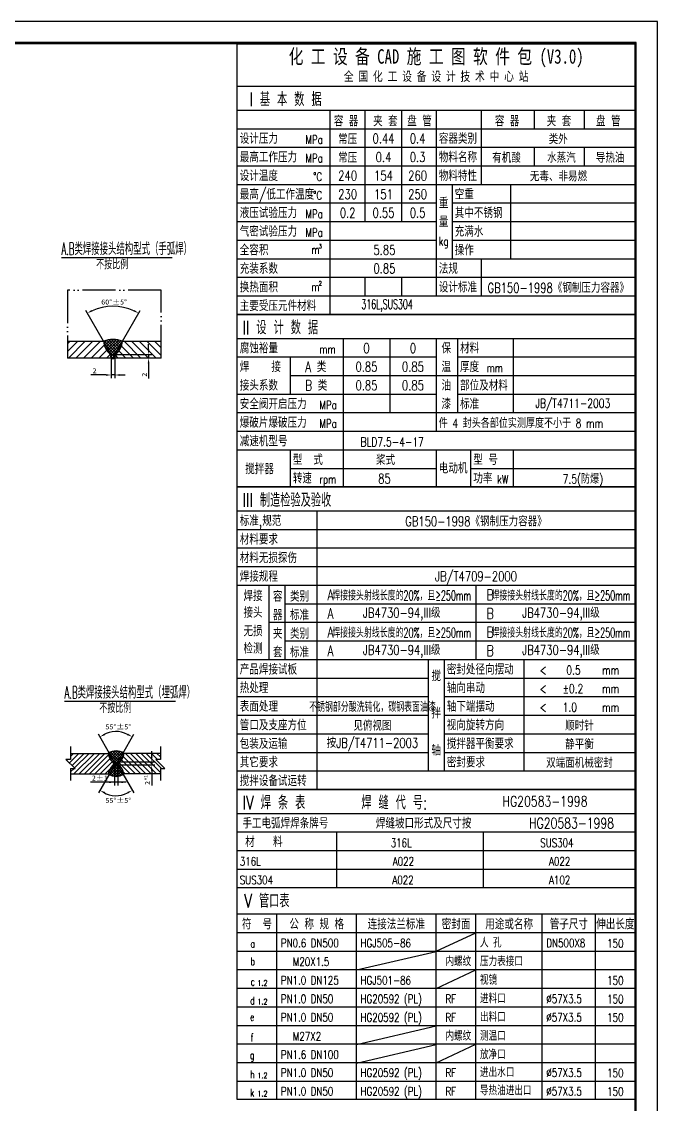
# Model space of a CAD drawing. Extents: x 0 to 8910, y 0 to 12615.
# Drawn here: x 4599 to 8910, y 5271 to 12615 of the extents above; entities that cross this region are included whole.
import ezdxf
from ezdxf.enums import TextEntityAlignment as Align

# ---------------------------------------------------------------- set-up
doc = ezdxf.new("R2010")
doc.units = 0
doc.header["$LTSCALE"] = 450
doc.linetypes.add('DIVIDE1', pattern=[0.6875, 0.5, -0.0625, 0, -0.0625, 0, -0.0625])
doc.layers.get('0').update_dxf_attribs({"linetype": 'CONTINUOUS'})
doc.layers.get('DEFPOINTS').update_dxf_attribs({"linetype": 'CONTINUOUS'})
for name, color, linetype in [('1', 7, 'CONTINUOUS'), ('2', 3, 'CONTINUOUS'), ('_TITLE', 4, 'CONTINUOUS'), ('A', 2, 'CONTINUOUS'), ('B', 7, 'CONTINUOUS'), ('D1', 4, 'DIVIDE1')]:
    doc.layers.add(name, color=color, linetype=linetype)
doc.styles.add('GB', font='ROMANS.SHX', dxfattribs={"bigfont": 'hzdx.shx'})
doc.styles.add('HZ', font='ROMANS.SHX', dxfattribs={"width": 0.7, "bigfont": 'hztxt.shx'})
doc.styles.add('ST', font='SimSun.ttf', dxfattribs={"width": 0.75})
pattern_1 = [(135, (3447.627, 6905.701), (-8.838835, -8.838835), []), (225, (3447.627, 6905.701), (8.838835, -8.838835), [])]

msp = doc.modelspace()

# ---------------------------------------------------------------- hatches: boundary and pattern name
at = {"layer": 'B'}
h = msp.add_hatch(dxfattribs=at)
h.set_pattern_fill('ANSI31', color=256, scale=200, style=0)
h.set_pattern_definition([(45, (3447.627, 7067.839), (-17.67767, 17.67767), [])])
h.paths.add_polyline_path([(4930.75831, 7652.23228), (4930.75831, 7611.06605), (4899.5153, 7611.06605), (4962.00132, 7549.48695), (4930.75831, 7549.48695), (4930.75831, 7513.1343), (5187.04004, 7513.1343, -0.1995870024), (5228.0075, 7580.13512, -0.2188241508), (5186.46887, 7652.23228)])
h = msp.add_hatch(dxfattribs=at)
h.set_pattern_fill('ANSI37', color=256, scale=100, angle=90, style=0)
h.set_pattern_definition(pattern_1)
h.paths.add_polyline_path([(5192.29472, 7656.03947), (5194.49281, 7652.23228), (5228.0075, 7594.18313), (5228.0075, 7580.13512, 0.1843830268), (5251.00718, 7580.13512), (5251.00718, 7594.18313), (5284.52187, 7652.23228), (5286.71996, 7656.03947, 0.2772281019)])
h.paths.add_polyline_path([(5194.49281, 7652.23228), (5186.46887, 7652.23228, 0.2188241508), (5228.0075, 7580.13512), (5228.0075, 7594.18313)])
h.paths.add_polyline_path([(5292.54581, 7652.23228), (5284.52187, 7652.23228), (5251.00718, 7594.18313), (5266.89848, 7594.18313, 0.1635306435)])
h = msp.add_hatch(dxfattribs=at)
h.set_pattern_fill('ANSI31', color=256, scale=200, angle=90, style=0)
h.set_pattern_definition([(135, (3447.627, 7067.839), (-17.67767, -17.67767), [])])
h.paths.add_polyline_path([(5261.71551, 7571.18345, -0.1643149297), (5291.97465, 7513.1343), (5539.66901, 7513.1343), (5539.66901, 7549.48695), (5570.91201, 7549.48695), (5508.426, 7611.06605), (5539.66901, 7611.06605), (5539.66901, 7652.23228), (5292.54581, 7652.23228, -0.1635306435), (5266.89848, 7594.18313), (5481.00398, 7594.18313), (5481.00398, 7571.18345)])
h.paths.add_polyline_path([(5266.89848, 7594.18313, -0.0533832181), (5251.00718, 7580.13512, -0.0341520519), (5261.71551, 7571.18345), (5481.00398, 7571.18345), (5481.00398, 7594.18313)])
h = msp.add_hatch(dxfattribs=at)
h.set_pattern_fill('ANSI37', color=256, scale=100, angle=90, style=0)
h.set_pattern_definition(pattern_1)
h.paths.add_polyline_path([(5228.0075, 7571.18345), (5194.49281, 7513.1343), (5192.29472, 7509.32711, 0.1041563528), (5228.0075, 7496.96242)])
h.paths.add_polyline_path([(5228.0075, 7571.18345), (5228.0075, 7580.13512, 0.1995870024), (5187.04004, 7513.1343), (5194.49281, 7513.1343)])
h.paths.add_polyline_path([(5251.00718, 7571.18345), (5251.00718, 7580.13512, -0.1843830268), (5228.0075, 7580.13512), (5228.0075, 7566.9427), (5228.0075, 7496.96242, 0.0629551765), (5251.00718, 7496.96242)])
h.paths.add_polyline_path([(5251.00718, 7571.18345), (5251.00718, 7566.9427), (5251.00718, 7496.96242, 0.1041563528), (5286.71996, 7509.32711), (5284.52187, 7513.1343)])
h.paths.add_polyline_path([(5261.71551, 7571.18345), (5251.00718, 7571.18345), (5284.52187, 7513.1343), (5291.97465, 7513.1343, 0.1643149297)])

# ---------------------------------------------------------------- linework, layer by layer
at = {"color": 0, "linetype": 'ByBlock'}
for p, q in [((5153.64728, 10448.43457), (5033.30889, 10656.86678)), ((5282.87793, 10448.43457), (5403.21633, 10656.86678)), ((5459.75925, 10392.37285), (5459.75925, 10428.30985)), ((5229.76245, 10356.43585), (5481.32145, 10356.43585)), ((5459.75925, 10356.43585), (5459.75925, 10333.43617)), ((5206.76277, 10333.43617), (5206.76277, 10196.87557)), ((5229.76245, 10333.43617), (5229.76245, 10196.87557)), ((5459.75925, 10333.43617), (5438.19705, 10333.43617)), ((5459.75925, 10297.49917), (5459.75925, 10195.43809)), ((5170.82577, 10218.43777), (5068.76469, 10218.43777)), ((5229.76245, 10218.43777), (5206.76277, 10218.43777)), ((5265.69945, 10218.43777), (5301.63645, 10218.43777)), ((5194.49281, 7652.23228), (5119.74517, 7781.69898)), ((5284.52187, 7652.23228), (5359.26951, 7781.69898)), ((5481.00398, 7630.12013), (5481.00398, 7666.05713)), ((5228.0075, 7571.18345), (5228.0075, 7434.62285)), ((5251.00718, 7594.18313), (5502.56618, 7594.18313)), ((5502.56618, 7571.18345), (5251.00718, 7571.18345)), ((5251.00718, 7571.18345), (5251.00718, 7434.62285)), ((5481.00398, 7594.18313), (5481.00398, 7571.18345)), ((5194.49281, 7513.1343), (5119.74517, 7383.6676)), ((5284.52187, 7513.1343), (5359.26951, 7383.6676)), ((5481.00398, 7535.24645), (5481.00398, 7433.18537)), ((5307.0377, 7456.18505), (5066.01943, 7456.18505)), ((5251.00718, 7456.18505), (5228.0075, 7456.18505))]:
    msp.add_line(p, q, dxfattribs=at)
for p, q in [((4909.51358, 10378.88097), (4979.06718, 10448.43457)), ((4909.51358, 10430.51673), (4927.43142, 10448.43457)), ((4915.70453, 10333.43617), (5030.70293, 10448.43457)), ((4967.34029, 10333.43617), (5082.33869, 10448.43457)), ((5018.97604, 10333.43617), (5133.97444, 10448.43457)), ((5408.07441, 10333.43617), (5293.07601, 10448.43457)), ((5459.71016, 10333.43617), (5344.71176, 10448.43457)), ((5511.34591, 10333.43617), (5396.34751, 10448.43457)), ((5545.62234, 10350.7955), (5447.98327, 10448.43457)), ((5545.62234, 10402.43126), (5499.61902, 10448.43457)), ((5070.6118, 10333.43617), (5158.50742, 10421.3318)), ((5122.24755, 10333.43617), (5175.49453, 10386.68315)), ((5173.8833, 10333.43617), (5200.97288, 10360.52575)), ((5253.16714, 10333.43617), (5229.91069, 10356.69262)), ((5304.8029, 10333.43617), (5256.954, 10381.28507)), ((5356.43865, 10333.43617), (5275.63222, 10414.2426))]:
    msp.add_line(p, q)
for centre, radius, start, end in [((5218.26261, 10336.51755), 348.34524, 65.913537504, 114.086462496), ((5238.36319, 7637.5517), 163.47426, 61.184428094, 121.376973737), ((5238.36319, 7527.81488), 163.47426, 238.623026263, 298.815571906)]:
    msp.add_arc(centre, radius, start, end, dxfattribs=at)
for points in [[(5078.82097, 10649.19795), (5073.37457, 10659.86721), (5044.08999, 10638.19337)], [(5363.15064, 10659.86721), (5357.70424, 10649.19795), (5392.43523, 10638.19337)], [(5453.76975, 10392.37285), (5465.74875, 10392.37285), (5459.75925, 10356.43585)], [(5453.76975, 10297.49917), (5465.74875, 10297.49917), (5459.75925, 10333.43617)], [(5170.82577, 10224.42727), (5170.82577, 10212.44827), (5206.76277, 10218.43777)], [(5265.69945, 10224.42727), (5265.69945, 10212.44827), (5229.76245, 10218.43777)], [(5164.58143, 7775.44925), (5159.13503, 7786.11851), (5129.85045, 7764.44467)], [(5314.43325, 7775.44925), (5319.87965, 7786.11851), (5349.16423, 7764.44467)], [(5475.01448, 7630.12013), (5486.99348, 7630.12013), (5481.00398, 7594.18313)], [(5475.01448, 7535.24645), (5486.99348, 7535.24645), (5481.00398, 7571.18345)], [(5192.0705, 7462.17455), (5192.0705, 7450.19555), (5228.0075, 7456.18505)], [(5286.94418, 7462.17455), (5286.94418, 7450.19555), (5251.00718, 7456.18505)], [(5164.58143, 7389.91733), (5159.13503, 7379.24807), (5129.85045, 7400.92191)], [(5314.43325, 7389.91733), (5319.87965, 7379.24807), (5349.16423, 7400.92191)]]:
    msp.add_solid(points, dxfattribs=at)
at = {"layer": '1'}
for p, q in [((7410, 6309.75), (7680, 6435.75)), ((7410, 6057), (7680, 6183))]:
    msp.add_line(p, q, dxfattribs=at)
at = {"layer": '2', "color": 3}
for p, q in [((6060, 12015), (8760, 12015)), ((6688.19555, 12015), (6688.19555, 10629)), ((6927.35701, 12015), (6927.35701, 11259)), ((7174.50147, 12015), (7174.50147, 11259)), ((7410, 12015), (7410, 10755)), ((7716, 12015), (7716, 11511)), ((8074.34853, 12015), (8074.34853, 11889)), ((8413.62592, 12015), (8413.62592, 11889)), ((6060, 11889), (8760, 11889)), ((6060, 11763), (8760, 11763)), ((8074.34853, 11763), (8074.34853, 11637)), ((8413.62592, 11763), (8413.62592, 11637)), ((6060, 11637), (8760, 11637)), ((6060, 11511), (8760, 11511)), ((7518, 11511), (7518, 11007)), ((7914, 11511), (7914, 11007)), ((6060, 11385), (7410, 11385)), ((7518, 11385), (8760, 11385)), ((6060, 11259), (7410, 11259)), ((7518, 11259), (8760, 11259)), ((6060, 11133), (7410, 11133)), ((7518, 11133), (8760, 11133)), ((6060, 11007), (8760, 11007)), ((7716, 11007), (7716, 10755)), ((6060, 10881), (8760, 10881)), ((6927.35701, 10881), (6927.35701, 10755)), ((7174.50147, 10881), (7174.50147, 10755)), ((6060, 10755), (8760, 10755)), ((6060, 10467), (8760, 10467)), ((6780, 10467), (6780, 9459)), ((7095, 10467), (7095, 9963)), ((7410, 10467), (7410, 9837)), ((7554, 10467), (7554, 9963)), ((7932, 10467), (7932, 9963)), ((6060, 10341), (7410, 10341)), ((6420, 10341), (6420, 10089)), ((7554, 10341), (8760, 10341)), ((6420, 10215), (8760, 10215)), ((6060, 10089), (7410, 10089)), ((7554, 10089), (8760, 10089)), ((6060, 9963), (8760, 9963)), ((6060, 9837), (8760, 9837)), ((6060, 9711), (8760, 9711)), ((6420, 9711), (6420, 9459)), ((7410, 9711), (7410, 9459)), ((7644, 9711), (7644, 9459)), ((7932, 9711), (7932, 9459)), ((6420, 9585), (7410, 9585)), ((7644, 9585), (8760, 9585)), ((6060, 9297), (8760, 9297)), ((6600, 9297), (6600, 7407)), ((6060, 9171), (8760, 9171)), ((6060, 9045), (8760, 9045)), ((6060, 8919), (8760, 8919)), ((6060, 8793), (8760, 8793)), ((6276, 8793), (6276, 8289)), ((6384, 8793), (6384, 8289)), ((7680, 8793), (7680, 8289)), ((6384, 8667), (8760, 8667)), ((6276, 8541), (8760, 8541)), ((6384, 8415), (8760, 8415)), ((6060, 8289), (8760, 8289)), ((7356, 8289), (7356, 7533)), ((7464, 8289), (7464, 7533)), ((8004, 8289), (8004, 7533)), ((6060, 8163), (7356, 8163)), ((7464, 8163), (8760, 8163)), ((6060, 8037), (7356, 8037)), ((7464, 8037), (8760, 8037)), ((6060, 7911), (7356, 7911)), ((7464, 7911), (8760, 7911)), ((6060, 7785), (7356, 7785)), ((7464, 7785), (8760, 7785)), ((6060, 7659), (7356, 7659)), ((7464, 7659), (8760, 7659)), ((6060, 7533), (8760, 7533)), ((6060, 7245), (8760, 7245)), ((6060, 7119), (8760, 7119)), ((6735, 7119), (6735, 6741)), ((7728.14392, 7119), (7728.14392, 6741)), ((6060, 6993), (8760, 6993)), ((6060, 6867), (8760, 6867)), ((8760, 6561), (6060, 6561)), ((6330, 5304), (6330, 6561)), ((6870, 5304), (6870, 6561)), ((7410, 5304), (7410, 6561)), ((7680, 5304), (7680, 6561)), ((8130, 5304), (8130, 6561)), ((8490, 5304), (8490, 6561)), ((8760, 6435), (6060, 6435)), ((8760, 6309), (6060, 6309)), ((8760, 6183), (6060, 6183)), ((8760, 6057), (6060, 6057)), ((8760, 5931), (6060, 5931)), ((8760, 5805), (6060, 5805)), ((8760, 5679), (6060, 5679)), ((8760, 5553), (6060, 5553)), ((8760, 5427), (6060, 5427))]:
    msp.add_line(p, q, dxfattribs=at)
at = {"layer": '_TITLE', "color": 4}
msp.add_lwpolyline([(0, 0), (8910, 0), (8910, 12615), (0, 12615)], close=True, dxfattribs=at)
at = {"layer": '_TITLE', "color": 5}
for points in [[(367.5, 142.5), (8767.5, 142.5), (8767.5, 12472.5), (367.5, 12472.5)], [(375, 150), (8760, 150), (8760, 12465), (375, 12465)]]:
    msp.add_lwpolyline(points, close=True, dxfattribs=at)
at = {"layer": 'A'}
for p, q in [((6060, 12177), (8760, 12177)), ((4868.48724, 11015.50452), (5620.42975, 11015.50452)), ((4909.51358, 10448.43457), (5153.64728, 10448.43457)), ((5206.76277, 10356.43585), (5153.64728, 10448.43457)), ((5229.76245, 10356.43585), (5282.87793, 10448.43457)), ((5282.87793, 10448.43457), (5545.62234, 10448.43457)), ((5206.76277, 10356.43585), (5206.76277, 10333.43617)), ((5229.76245, 10356.43585), (5229.76245, 10333.43617)), ((5545.62234, 10333.43617), (4909.51358, 10333.43617)), ((4889.73198, 8006.60967), (5641.67449, 8006.60967)), ((4930.75831, 7652.23228), (5194.49281, 7652.23228)), ((5228.0075, 7594.18313), (5194.49281, 7652.23228)), ((5251.00718, 7594.18313), (5284.52187, 7652.23228)), ((5539.66901, 7652.23228), (5284.52187, 7652.23228)), ((5228.0075, 7571.18345), (5194.49281, 7513.1343)), ((5228.0075, 7594.18313), (5228.0075, 7566.9427)), ((5251.00718, 7594.18313), (5251.00718, 7566.9427)), ((5251.00718, 7571.18345), (5284.52187, 7513.1343)), ((4930.75831, 7513.1343), (5194.49281, 7513.1343)), ((5539.66901, 7513.1343), (5284.52187, 7513.1343)), ((6060, 5304), (6060, 6741)), ((8760, 5304), (6060, 5304))]:
    msp.add_line(p, q, dxfattribs=at)
for points in [[(6060, 10629), (6060, 12465), (8760, 12465), (8760, 10629)], [(6060, 9459), (6060, 10629), (8760, 10629), (8760, 9459)], [(6060, 7407), (6060, 9459), (8760, 9459), (8760, 7407)], [(6060, 6741), (6060, 7407), (8760, 7407), (8760, 6741)]]:
    msp.add_lwpolyline(points, close=True, dxfattribs=at)
for centre, radius, start, end in [((5218.26261, 10272.65413), 187.28029, 69.817021958, 110.182978042), ((5239.50734, 7577.4326), 91.69554, 54.660559814, 125.339440186), ((5239.50734, 7587.93399), 91.69554, 235.054268412, 304.945731588)]:
    msp.add_arc(centre, radius, start, end, dxfattribs=at)
at = {"layer": 'B'}
for p, q in [((5153.75935, 10448.24046), (5154.13024, 10448.61135)), ((5230.77129, 10358.18321), (5155.53736, 10433.41714)), ((5156.00008, 10431.11778), (5181.09064, 10456.20834)), ((5242.31187, 10366.00604), (5158.25686, 10450.06105)), ((5160.2527, 10416.007), (5203.6057, 10459.35999)), ((5166.03164, 10402.42253), (5223.47108, 10459.86197)), ((5173.12016, 10390.14764), (5241.46419, 10458.49167)), ((5252.09175, 10375.58956), (5173.23936, 10454.44195)), ((5181.3968, 10379.06088), (5258.00495, 10455.66902)), ((5260.75182, 10386.2929), (5189.3548, 10457.68992)), ((5190.80211, 10369.10277), (5273.34898, 10451.64965)), ((5203.37184, 10362.3091), (5282.20192, 10441.13918)), ((5268.24969, 10398.15844), (5206.8234, 10459.58473)), ((5274.4872, 10411.28433), (5225.9969, 10459.77464)), ((5279.28532, 10425.84962), (5247.49622, 10457.63872)), ((5280.38378, 10444.11457), (5272.62859, 10451.86977)), ((5232.57587, 10337.01522), (5164.94894, 10404.64215)), ((5202.15887, 10341.73272), (5276.184, 10415.75785)), ((5220.15984, 10330.06784), (5202.14692, 10348.08076)), ((5211.0552, 10331.26564), (5232.60156, 10352.81201)), ((4930.75831, 7698.161), (4930.75831, 7611.06605)), ((5539.66901, 7698.161), (5539.66901, 7611.06605)), ((4899.5153, 7611.06605), (4962.00132, 7549.48695)), ((4930.75831, 7611.06605), (4899.5153, 7611.06605)), ((5508.426, 7611.06605), (5570.91201, 7549.48695)), ((5539.66901, 7611.06605), (5508.426, 7611.06605)), ((4930.75831, 7549.48695), (4962.00132, 7549.48695)), ((4930.75831, 7549.48695), (4930.75831, 7467.59738)), ((5539.66901, 7549.48695), (5539.66901, 7467.59738)), ((5539.66901, 7549.48695), (5570.91201, 7549.48695)), ((6870, 6183), (7410, 6309)), ((6870, 5677.5), (7410, 5803.5)), ((6870, 5551.5), (7410, 5677.5)), ((7410, 5553), (7680, 5679))]:
    msp.add_line(p, q, dxfattribs=at)
for centre, radius, start, end in [((5272.59714, 10455.77783), 119.17631, 183.532616703, 236.467383297), ((5163.92807, 10455.77783), 119.17631, 303.532616703, 356.467383297), ((5217.70886, 10344.93601), 15.8765, 133.586782434, 226.413217566), ((5218.26261, 10383.23429), 29.16166, 246.77468738, 293.22531262), ((5218.81635, 10344.93601), 15.8765, 313.586782434, 46.413217566), ((5218.26261, 10350.84853), 20.86712, 236.557583989, 303.442416011), ((5285.66287, 7661.36792), 99.6138, 185.262023004, 234.634589925), ((5193.35181, 7661.36792), 99.6138, 305.365410075, 354.737976996), ((5288.10498, 7497.36356), 102.28802, 125.982061245, 171.3363291), ((5239.50734, 7610.25958), 32.24484, 249.105931535, 290.894068465), ((5190.9097, 7497.36356), 102.28802, 8.6636709, 54.017938755)]:
    msp.add_arc(centre, radius, start, end, dxfattribs=at)
at = {"layer": 'D1'}
for p, q in [((5545.62234, 10794.84913), (4909.51358, 10794.84913)), ((4909.51358, 10794.84913), (4909.51358, 10333.43617)), ((5545.62234, 10333.43617), (5545.62234, 10794.84913))]:
    msp.add_line(p, q, dxfattribs=at)
at = {"layer": 'DEFPOINTS', "color": 0, "linetype": 'ByBlock'}
for p in [(5278.75212, 10679.57064), (5153.64728, 10448.43457), (5282.87793, 10448.43457), (5206.76277, 10356.43585), (5229.76245, 10356.43585), (5229.76245, 10356.43585), (5206.76277, 10333.43617), (5229.76245, 10333.43617), (5459.75925, 10333.43617), (5459.75925, 10333.43617), (5229.76245, 10218.43777), (5228.0075, 7594.18313), (5228.0075, 7571.18345), (5251.00718, 7594.18313), (5251.00718, 7594.18313), (5251.00718, 7571.18345), (5481.00398, 7571.18345), (5481.00398, 7571.18345), (5251.00718, 7456.18505)]:
    msp.add_point(p, dxfattribs=at)

# ---------------------------------------------------------------- texts
at = {"layer": '1', "width": 0.75}
for s, height, style, p in [('化 工 设 备 CAD 施 工 图 软 件 包 (V3.0)', 97.92, 'ST', (7410, 12330)), ('全 国 化 工 设 备 设 计 技 术 中 心 站', 63.36, 'ST', (7410, 12213)), ('<           mm', 60.48, 'HZ', (8382, 8186.4)), ('<           mm', 60.48, 'HZ', (8382, 8060.4)), ('<           mm', 60.48, 'HZ', (8382, 7934.4))]:
    msp.add_text(s, height=height, dxfattribs=dict(at, style=style)).set_placement(p, align=Align.CENTER)
at = {"layer": '1', "style": 'HZ', "width": 0.75}
for s, height, p in [(' I 基 本 数 据', 92.16, (6096, 12042)), ('容 器', 72, (6715.60822, 11905.19298)), ('夹 套', 72, (6982.71021, 11905.19298)), ('盘 管', 72, (7213.88869, 11905.19298)), ('容 器', 72, (7807.6155, 11905.19298)), ('夹 套', 72, (8159.68713, 11905.19298)), ('盘 管', 72, (8494.08671, 11905.19298)), ('设计压力', 72, (6078, 11786.4)), ('MPa', 57.6, (6523.23954, 11786.4)), ('容器类别', 72, (7428, 11786.4)), ('最高工作压力', 72, (6078, 11660.4)), ('MPa', 57.6, (6523.23954, 11660.4)), ('物料名称', 72, (7428, 11660.4)), ('设计温度', 72, (6078, 11534.4)), ('物料特性', 72, (7428, 11534.4)), ('%%dC', 57.6, (6575.60999, 11534.4)), ('最高/低工作温度', 72, (6078, 11408.4)), ('%%dC', 57.6, (6575.60999, 11408.4)), ('空重', 72, (7536, 11408.4)), ('重', 72, (7428, 11349)), ('液压试验压力', 72, (6078, 11282.4)), ('MPa', 57.6, (6523.23954, 11282.4)), ('其中不锈钢', 72, (7536, 11282.4)), ('气密试验压力', 72, (6078, 11156.4)), ('量', 72, (7428, 11223)), ('充满水', 72, (7536, 11156.4)), ('MPa', 57.6, (6523.23954, 11156.4)), ('全容积', 72, (6078, 11030.4)), ('3', 28.8, (6613.23954, 11077.67064)), ('kg', 57.6, (7428, 11097)), ('操作', 72, (7536, 11030.4)), ('m', 57.6, (6563.53698, 11039.4)), ('充装系数', 72, (6078, 10904.4)), ('法规', 72, (7428, 10904.4)), ('换热面积', 72, (6078, 10778.4)), ('m', 57.6, (6563.53698, 10787.4)), ('2', 28.8, (6613.23954, 10825.67064)), ('设计标准', 72, (7428, 10778.4)), ('主要受压元件材料', 72, (6078, 10652.4)), ('II 设 计 数 据', 92.16, (6096, 10494)), ('腐蚀裕量', 72, (6078, 10364.4)), ('保', 72, (7446, 10364.4)), ('材料', 72, (7572, 10364.4)), ('mm', 57.6, (6618, 10364.4)), ('焊', 72, (6078, 10238.4)), ('接', 72, (6292.2, 10238.4)), ('A 类', 72, (6521.62801, 10238.4)), ('温', 72, (7446, 10238.4)), ('厚度', 72, (7572, 10238.4)), ('mm', 57.6, (7752, 10238.4)), ('接头系数', 72, (6078, 10112.4)), ('B 类', 72, (6521.62801, 10112.4)), ('油', 72, (7446, 10112.4)), ('部位及材料', 72, (7572, 10112.4)), ('安全阀开启压力', 72, (6078, 9986.4)), ('漆', 72, (7446, 9986.4)), ('标准', 72, (7572, 9986.4)), ('MPa', 57.6, (6618, 9986.4)), ('爆破片爆破压力', 72, (6078, 9860.4)), ('MPa', 57.6, (6618, 9860.4)), ('件 4 封头各部位实测厚度不小于 8 mm', 60.48, (7428, 9860.4)), ('减速机型号', 72, (6078, 9734.4)), ('BLD7.5-4-17', 60.48, (6896.95119, 9734.4)), (' 搅拌器', 72, (6078, 9545.4)), ('型  式', 72, (6438, 9608.4)), ('桨式', 66.24, (7002.01421, 9608.4)), ('电动机', 72, (7428, 9550.8)), ('型 号', 72, (7662, 9608.4)), ('转速', 72, (6438, 9482.4)), ('85', 66.24, (7016.49724, 9482.4)), ('功率', 72, (7662, 9482.4)), ('7.5(防爆)', 60.48, (8268.45032, 9482.4)), ('rpm', 57.6, (6618, 9482.4)), ('kW', 57.6, (7824, 9482.4)), ('III 制造检验及验收', 92.16, (6096, 9324)), ('标准,规范', 72, (6078, 9194.4)), ('材料要求', 72, (6078, 9068.4)), ('材料无损探伤', 72, (6078, 8942.4)), ('焊接规程', 72, (6078, 8816.4)), ('容', 72, (6303, 8681.4)), ('类别', 72, (6418.83656, 8681.4)), ('A', 72, (6672, 8690.4)), ('B', 72, (7752, 8690.4)), ('器', 72, (6303, 8555.4)), ('标准', 72, (6418.83656, 8555.4)), ('A', 72, (6672, 8564.4)), ('B', 72, (7752, 8564.4)), ('夹', 72, (6303, 8429.4)), ('类别', 72, (6418.83656, 8429.4)), ('A', 72, (6672, 8438.4)), ('B', 72, (7752, 8438.4)), ('套', 72, (6303, 8303.4)), ('标准', 72, (6418.83656, 8303.4)), ('A', 72, (6672, 8312.4)), ('B', 72, (7752, 8312.4)), ('产品焊接试板', 72, (6078, 8186.4)), ('密封处径向摆动', 72, (7482, 8186.4)), ('0.5', 60.48, (8292.59168, 8186.4)), ('热处理', 72, (6078, 8060.4)), ('轴向串动', 72, (7482, 8060.4)), ('%%p0.2', 60.48, (8267.67267, 8060.4)), ('表面处理', 72, (6078, 7934.4)), ('轴下端摆动', 72, (7482, 7934.4)), ('1.0', 60.48, (8267.67267, 7934.4)), ('管口及支座方位', 72, (6078, 7808.4)), ('视向旋转方向', 72, (7482, 7808.4)), ('包装及运输', 72, (6078, 7682.4)), ('搅拌器平衡要求', 72, (7482, 7682.4)), ('其它要求', 72, (6078, 7556.4)), ('密封要求', 72, (7482, 7556.4)), ('搅拌设备试运转', 72, (6078, 7430.4)), ('IV 焊 条 表       焊 缝 代 号:', 92.16, (6096, 7272)), ('HG20583-1998', 72, (7860, 7290.83697)), ('手工电弧焊焊条牌号        焊缝坡口形式及尺寸按', 72, (6096, 7142.4)), ('HG20583-1998', 72, (8040, 7142.4)), (' 材   料', 72, (6078, 7016.4)), ('316L', 57.6, (7101.556, 7016.4)), ('SUS304', 57.6, (8115.84458, 7016.4)), ('316L', 57.6, (6078, 6890.4)), ('A022', 57.6, (7115.72725, 6890.4)), ('A022', 57.6, (8175.50587, 6890.4)), ('SUS304', 57.6, (6078, 6764.4)), ('A022', 57.6, (7113.15507, 6764.4)), ('A102', 57.6, (8175.50587, 6764.4)), (' V 管口表', 92.16, (6060, 6606)), ('PN0.6 DN500', 57.6, (6357, 6336.75)), ('HGJ505-86', 57.6, (6897, 6336.75)), ('人 孔', 57.6, (7707, 6336.75)), ('DN500X8', 57.6, (8157, 6336.75)), ('M20X1.5', 57.6, (6437.52406, 6210)), ('内螺纹', 57.6, (7473, 6210)), ('压力表接口', 57.6, (7707, 6210)), ('PN1.0 DN125', 57.6, (6357, 6084)), ('HGJ501-86', 57.6, (6897, 6084)), ('视镜', 57.6, (7707, 6084)), ('HG20592 (PL)', 57.6, (6897, 5958)), ('PN1.0 DN50', 57.6, (6357, 5958)), ('RF', 57.6, (7473, 5958)), ('进料口', 57.6, (7707, 5958)), ('%%c57X3.5', 57.6, (8157, 5958)), ('PN1.0 DN50', 57.6, (6357, 5832.75)), ('HG20592 (PL)', 57.6, (6897, 5832)), ('RF', 57.6, (7473, 5832)), ('出料口', 57.6, (7707, 5832)), ('%%c57X3.5', 57.6, (8157, 5832.75)), ('M27X2', 57.6, (6437.52406, 5704.5)), ('内螺纹', 57.6, (7473, 5704.5)), ('测温口', 57.6, (7707, 5704.5)), ('PN1.6 DN100', 57.6, (6357, 5580)), ('放净口', 57.6, (7707, 5578.5)), ('PN1.0 DN50', 57.6, (6357, 5457)), ('HG20592 (PL)', 57.6, (6897, 5457)), ('RF', 57.6, (7473, 5457)), ('进出水口', 57.6, (7707, 5457)), ('%%c57X3.5', 57.6, (8157, 5457)), ('PN1.0 DN50', 57.6, (6357, 5331)), ('HG20592 (PL)', 57.6, (6897, 5331)), ('RF', 57.6, (7473, 5331)), ('导热油进出口', 57.6, (7707, 5334)), ('%%c57X3.5', 57.6, (8157, 5331))]:
    msp.add_text(s, height=height, dxfattribs=at).set_placement(p)
at = {"layer": '1', "style": 'HZ'}
for s, height, width, p in [('常压', 66.24, 0.75, (6809.77204, 11822.4)), ('0.44', 66.24, 0.75, (7052.92502, 11822.4)), ('0.4', 66.24, 0.75, (7284.10351, 11822.4)), ('类外', 66.24, 0.75, (8238, 11822.4)), ('常压', 66.24, 0.75, (6809.77204, 11696.4)), ('0.4', 66.24, 0.75, (7052.92502, 11696.4)), ('0.3', 66.24, 0.75, (7284.10351, 11696.4)), ('有机酸', 66.24, 0.75, (7887.07649, 11696.4)), ('水蒸汽', 66.24, 0.75, (8259.51, 11696.4)), ('导热油', 66.24, 0.75, (8589.9181, 11696.4)), ('240', 66.24, 0.75, (6809.77204, 11570.4)), ('154', 66.24, 0.75, (7052.92502, 11570.4)), ('260', 66.24, 0.75, (7284.10351, 11570.4)), ('无毒、非易燃', 66.24, 0.75, (8239.55251, 11570.4)), ('230', 66.24, 0.75, (6809.77204, 11444.4)), ('151', 66.24, 0.75, (7052.92502, 11444.4)), ('250', 66.24, 0.75, (7284.10351, 11444.4)), ('0.2', 66.24, 0.75, (6809.77204, 11318.4)), ('0.55', 66.24, 0.75, (7052.92502, 11318.4)), ('0.5', 66.24, 0.75, (7284.10351, 11318.4)), ('5.85', 66.24, 0.75, (7059.07654, 11066.4)), ('0.85', 66.24, 0.75, (7059.07654, 10940.4)), ('GB150-1998《钢制压力容器》', 66.24, 0.75, (8238, 10814.4)), ('316L,SUS304', 64.8, 0.6, (7077.02915, 10688.4)), ('0', 66.24, 0.75, (6937.5, 10400.4)), ('0', 66.24, 0.75, (7252.5, 10400.4)), ('0.85', 66.24, 0.75, (6937.5, 10274.4)), ('0.85', 66.24, 0.75, (7252.5, 10274.4)), ('0.85', 66.24, 0.75, (6937.5, 10148.4)), ('0.85', 66.24, 0.75, (7252.5, 10148.4)), ('JB/T4711-2003', 60.48, 0.75, (8337, 10022.4)), ('GB150-1998《钢制压力容器》', 66.24, 0.75, (7680, 9230.4)), ('JB/T4709-2000', 66.24, 0.75, (7680, 8848.14286)), ('焊接', 72, 0.75, (6168, 8724.5288)), ('焊接接头射线长度的20%，且≥250mm', 66.24, 0.6, (7176, 8726.4)), ('焊接接头射线长度的20%，且≥250mm', 66.24, 0.6, (8256, 8726.4)), ('接头', 72, 0.75, (6168, 8611.32973)), ('JB4730-94,III级', 66.24, 0.75, (7176, 8600.4)), ('JB4730-94,III级', 66.24, 0.75, (8256, 8600.4)), ('无损', 72, 0.75, (6168, 8485.32973)), ('焊接接头射线长度的20%，且≥250mm', 66.24, 0.6, (7176, 8474.4)), ('焊接接头射线长度的20%，且≥250mm', 66.24, 0.6, (8256, 8474.4)), ('检测', 72, 0.75, (6168, 8368.05985)), ('JB4730-94,III级', 66.24, 0.75, (7176, 8348.4)), ('JB4730-94,III级', 66.24, 0.75, (8256, 8348.4)), ('搅', 72, 0.75, (7410, 8181)), ('不锈钢部分酸洗钝化，碳钢表面油漆', 66.24, 0.6, (6978, 7970.4)), ('拌', 72, 0.75, (7410, 7929)), ('见俯视图', 66.24, 0.75, (6978, 7844.4)), ('顺时针', 66.24, 0.75, (8382, 7844.4)), ('按JB/T4711-2003', 66.24, 0.75, (6978, 7718.4)), ('轴', 72, 0.75, (7410, 7677)), ('静平衡', 66.24, 0.75, (8382, 7718.4)), ('双端面机械密封', 66.24, 0.75, (8382, 7592.4)), ('符  号', 72, 0.75, (6195, 6498)), ('公 称 规 格', 72, 0.75, (6600, 6498)), ('连接法兰标准', 72, 0.75, (7140, 6498)), ('密封面', 72, 0.75, (7545, 6498)), ('用途或名称', 72, 0.75, (7905, 6498)), ('管子尺寸', 72, 0.75, (8310, 6498)), ('伸出长度', 72, 0.75, (8625, 6498)), ('150', 57.6, 0.75, (8625, 6363)), ('150', 57.6, 0.75, (8625, 6111)), ('150', 57.6, 0.75, (8625, 5985)), ('150', 57.6, 0.75, (8625, 5859.75)), ('150', 57.6, 0.75, (8625, 5484)), ('150', 57.6, 0.75, (8625, 5358))]:
    msp.add_text(s, height=height, dxfattribs=dict(at, width=width)).set_placement(p, align=Align.MIDDLE)
at = {"layer": 'A', "color": 0}
for s, p in [('60°±5°', (5138.68733, 10696.36262)), ('2', (5080.26453, 10229.93761)), ('55°±5°', (5167.23163, 7814.99219)), ('2%%p1', (5075.34149, 7467.68489)), ('55°±5°', (5167.23163, 7315.87487))]:
    msp.add_text(s, height=34.49952, dxfattribs=at).set_placement(p)
for s, height, p in [('2', 34.49952, (5448.25941, 10206.93793)), ('+1', 22, (5450.22271, 7469.45768)), ('2', 34.49952, (5469.50414, 7437.80398))]:
    msp.add_text(s, height=height, rotation=90, dxfattribs=at).set_placement(p)
at = {"layer": 'B', "style": 'HZ'}
for s, height, width, p in [('A.B类焊接接头结构型式（手弧焊）', 84.33216, 0.5, (4868.48724, 11032.37095)), ('不按比例', 57.6, 0.7, (5104.19392, 10936.42781)), ('A.B类焊接接头结构型式（埋弧焊）', 84.33216, 0.5, (4889.73198, 8023.4761)), ('不按比例', 57.6, 0.7, (5125.43866, 7927.53296))]:
    msp.add_text(s, height=height, dxfattribs=dict(at, width=width)).set_placement(p)
at = {"layer": 'B', "style": 'GB', "width": 0.7}
for s, height, p in [('a', 52.5, (6166.54105, 6335.24052)), ('b', 52.5, (6166.54105, 6215.24052)), ('c', 52.5, (6166.54105, 6076.23124)), ('1.2', 37.5, (6232.13433, 6075.49716)), ('d', 52.5, (6163.83532, 5949.22525)), ('1.2', 37.5, (6232.13433, 5949.49716)), ('e', 52.5, (6162.28208, 5837.78429)), ('f', 52.5, (6162.28208, 5698.77504)), ('g', 52.5, (6162.28208, 5578.77504)), ('h', 52.5, (6163.83532, 5448.22525)), ('1.2', 37.5, (6232.13433, 5448.49716)), ('k', 52.5, (6162.28208, 5323.77504)), ('1.2', 37.5, (6232.13433, 5325.49716))]:
    msp.add_text(s, height=height, dxfattribs=at).set_placement(p, align=Align.CENTER)

doc.saveas('drawing.dxf')
